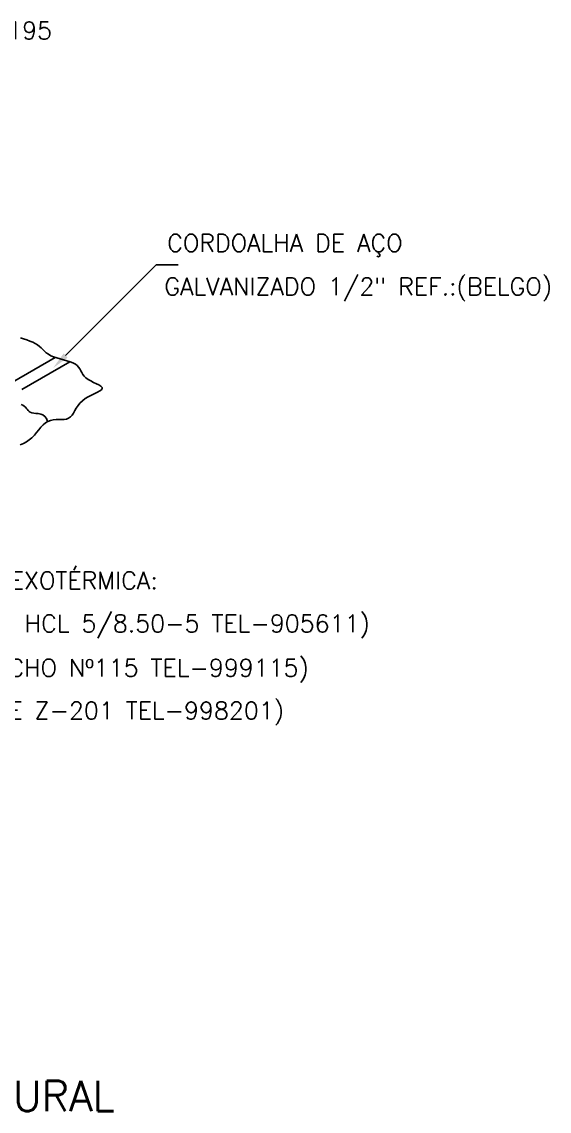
# Model space of a CAD drawing. Header units: millimetres. Extents: x -5323.4 to -5306, y -4751 to -4732.
# Drawn here: x -5312.06 to -5306.01, y -4751 to -4738.52 of the extents above; entities that cross this region are included whole.
import ezdxf
from ezdxf.enums import TextEntityAlignment as Align

# ---------------------------------------------------------------- set-up
doc = ezdxf.new("R2010")
doc.units = ezdxf.units.MM
doc.header["$LTSCALE"] = 10
doc.linetypes.add('DASHEDX2', pattern=[1.5, 1, -0.5])
doc.layers.add('Termotécnica', color=7, linetype='Continuous')
doc.styles.add('r140', font='romans.shx')
doc.styles.add('r80', font='romans.shx')

msp = doc.modelspace()

# ---------------------------------------------------------------- linework, layer by layer
at = {"layer": 'Termotécnica', "color": 2}
for p, q in [((-5310.519, -4741.306), (-5310.692, -4741.479)), ((-5310.519, -4741.306), (-5310.269, -4741.306)), ((-5310.692, -4741.479), (-5311.559, -4742.346))]:
    msp.add_line(p, q, dxfattribs=at)
at = {"layer": 'Termotécnica', "color": 1, "linetype": 'DASHEDX2'}
for p, q in [((-5312.166, -4742.649), (-5311.677, -4742.367)), ((-5312.061, -4742.735), (-5311.509, -4742.416))]:
    msp.add_line(p, q, dxfattribs=at)
at = {"layer": 'Termotécnica', "color": 2}
for points in [[(-5312.077, -4742.141), (-5312.041, -4742.153), (-5312.005, -4742.166), (-5311.97, -4742.179), (-5311.936, -4742.192), (-5311.906, -4742.207), (-5311.881, -4742.224), (-5311.859, -4742.241), (-5311.839, -4742.259), (-5311.82, -4742.278), (-5311.8, -4742.297), (-5311.78, -4742.314), (-5311.756, -4742.331), (-5311.728, -4742.347), (-5311.696, -4742.36), (-5311.66, -4742.372), (-5311.621, -4742.384), (-5311.582, -4742.394), (-5311.543, -4742.405), (-5311.507, -4742.417), (-5311.474, -4742.43), (-5311.446, -4742.444), (-5311.425, -4742.461), (-5311.409, -4742.479), (-5311.396, -4742.499), (-5311.384, -4742.52), (-5311.373, -4742.541), (-5311.361, -4742.562), (-5311.345, -4742.582), (-5311.325, -4742.602), (-5311.299, -4742.62), (-5311.268, -4742.637), (-5311.237, -4742.653), (-5311.206, -4742.668), (-5311.178, -4742.682), (-5311.156, -4742.696), (-5311.141, -4742.71), (-5311.138, -4742.723), (-5311.146, -4742.737), (-5311.165, -4742.75), (-5311.192, -4742.765), (-5311.224, -4742.781), (-5311.26, -4742.798), (-5311.298, -4742.817), (-5311.334, -4742.838), (-5311.366, -4742.863), (-5311.394, -4742.89), (-5311.416, -4742.918), (-5311.436, -4742.948), (-5311.453, -4742.977), (-5311.469, -4743.004), (-5311.485, -4743.029), (-5311.503, -4743.049), (-5311.524, -4743.064), (-5311.548, -4743.074), (-5311.575, -4743.078), (-5311.604, -4743.08), (-5311.636, -4743.08), (-5311.668, -4743.08), (-5311.7, -4743.083), (-5311.731, -4743.089), (-5311.761, -4743.1), (-5311.789, -4743.118), (-5311.815, -4743.141), (-5311.841, -4743.168), (-5311.866, -4743.198), (-5311.891, -4743.229), (-5311.917, -4743.259), (-5311.945, -4743.288), (-5311.975, -4743.313), (-5312.007, -4743.335), (-5312.042, -4743.352), (-5312.078, -4743.367)], [(-5312.07, -4742.907), (-5312.049, -4742.914), (-5312.033, -4742.924), (-5312.02, -4742.936), (-5312.009, -4742.948), (-5311.999, -4742.961), (-5311.989, -4742.974), (-5311.978, -4742.985), (-5311.964, -4742.994), (-5311.946, -4743.001), (-5311.924, -4743.005), (-5311.899, -4743.008), (-5311.872, -4743.011), (-5311.844, -4743.016), (-5311.819, -4743.026), (-5311.796, -4743.043), (-5311.779, -4743.068), (-5311.767, -4743.103)]]:
    msp.add_lwpolyline(points, dxfattribs=at)
msp.add_solid([(-5311.535, -4742.37), (-5311.582, -4742.322), (-5311.701, -4742.487)], dxfattribs=at)

# ---------------------------------------------------------------- texts
at = {"layer": 'Termotécnica', "color": 2, "ltscale": 1.6, "style": 'r80'}
msp.add_text('COBRE ESTANHADO REF.:TEL-5195', height=0.2, dxfattribs=at).set_placement((-5316.429, -4738.721))
at = {"layer": 'Termotécnica', "color": 2, "style": 'r80'}
for s, p in [('CORDOALHA DE AÇO ', (-5310.393, -4741.056)), ('GALVANIZADO 1/2" REF.:(BELGO)', (-5310.426, -4741.555)), ('SOLDA EXOTÉRMICA: ', (-5313.175, -4744.923)), ('(MOLDE HCL 5/8.50-5 TEL-905611) ', (-5313.168, -4745.416)), ('(CARTUCHO Nº115 TEL-999115) ', (-5313.174, -4745.924)), ('(ALICATE Z-201 TEL-998201)', (-5313.174, -4746.414))]:
    msp.add_text(s, height=0.2, dxfattribs=at).set_placement(p, align=Align.MIDDLE_LEFT)
at = {"layer": 'Termotécnica', "color": 5, "style": 'r140'}
msp.add_text(' METÁLICO COMO DESCIDA NATURAL', height=0.35, dxfattribs=at).set_placement((-5315.193, -4751.11), align=Align.BOTTOM_CENTER)

doc.saveas('drawing.dxf')
